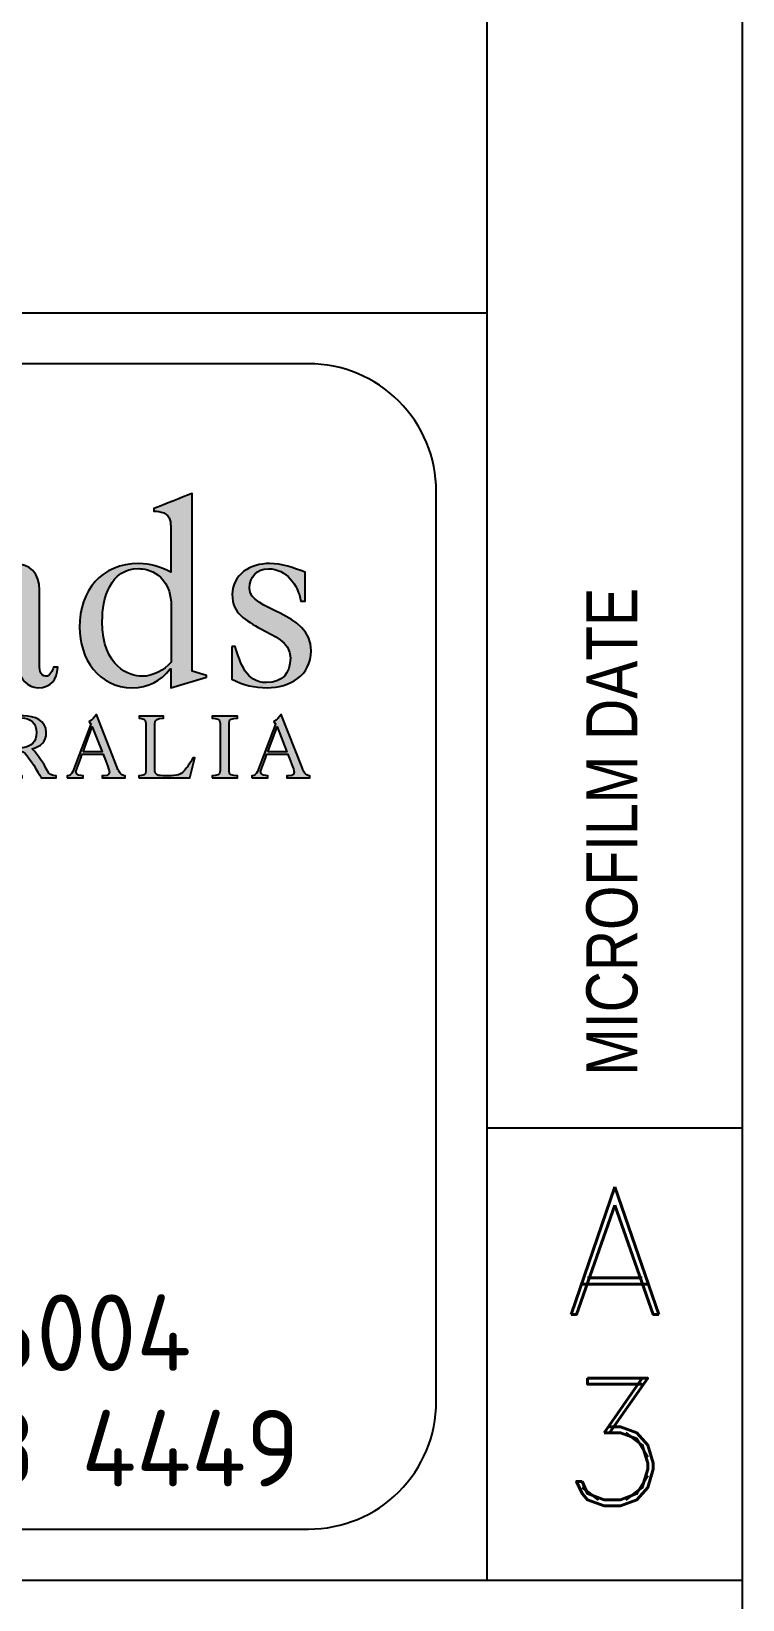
# Model space of a CAD drawing. Extents: x 0 to 1002, y -1330 to 297.
# Drawn here: x 401.57 to 415.5, y 56.62 to 87.36 of the extents above; entities that cross this region are included whole.
import ezdxf
from ezdxf.enums import TextEntityAlignment as Align

# ---------------------------------------------------------------- set-up
doc = ezdxf.new("R2010")
doc.units = 0
doc.header["$LTSCALE"] = 12
doc.header["$MEASUREMENT"] = 0
doc.layers.get('0').update_dxf_attribs({"linetype": 'CONTINUOUS'})
for name, color, linetype in [('TBLK18', 4, 'CONTINUOUS'), ('TBLK25', 1, 'CONTINUOUS'), ('TBLK35', 3, 'CONTINUOUS'), ('TBLK50', 7, 'CONTINUOUS')]:
    doc.layers.add(name, color=color, linetype=linetype)
doc.styles.add('HELVL', font='helvl.shx')
doc.styles.add('ISO', font='iso3098b.shx')
doc.styles.add('ROMAND', font='romand')

# ---------------------------------------------------------------- blocks, each defined once
blk = doc.blocks.new('A3BBLK')
at = {"layer": 'TBLK50'}
blk.add_line((415.5, 4.5), (415.5, 292.5), dxfattribs=at)
blk = doc.blocks.new('MR logo')
at = {"layer": 'TBLK18'}
h = blk.add_hatch(color=256, dxfattribs=at)
edge = h.paths.add_edge_path(flags=16)
edge.add_spline(control_points=[(45.623, -9.558), (45.623, -8.212), (44.68, -8.03), (44.347, -8.03), (44.347, -8.03), (43.227, -8.03), (42.919, -9.193), (42.919, -10.099), (42.919, -10.099), (42.919, -11.917), (44.013, -12.25), (44.472, -12.25), (44.472, -12.25), (44.925, -12.25), (45.321, -12.017), (45.623, -11.697), (45.623, -11.697), (45.623, -11.697), (45.623, -9.558), (45.623, -9.558)], knot_values=[0, 0, 0, 0, 0.2, 0.2, 0.2, 0.2, 0.4, 0.4, 0.4, 0.4, 0.6, 0.6, 0.6, 0.6, 0.8, 0.8, 0.8, 0.8, 1, 1, 1, 1], degree=3, periodic=0)
edge = h.paths.add_edge_path()
edge.add_spline(control_points=[(45.601, -6.471), (45.601, -6.226), (45.607, -5.975), (45.33, -5.849), (45.33, -5.849), (45.192, -5.786), (45.085, -5.773), (44.934, -5.773), (44.934, -5.773), (44.934, -5.773), (44.934, -5.679), (44.934, -5.679), (44.934, -5.679), (45.45, -5.497), (45.928, -5.258), (46.443, -5.088), (46.443, -5.088), (46.443, -5.088), (46.443, -12.044), (46.443, -12.044), (46.443, -12.044), (46.443, -12.044), (47.003, -12.213), (47.003, -12.213), (47.003, -12.213), (47.003, -12.213), (47.003, -12.289), (47.003, -12.289), (47.003, -12.289), (47.003, -12.289), (45.601, -12.698), (45.601, -12.698), (45.601, -12.698), (45.601, -12.698), (45.601, -11.962), (45.601, -11.962), (45.601, -11.962), (45.601, -11.962), (45.576, -11.962), (45.576, -11.962), (45.576, -11.962), (45.211, -12.44), (44.72, -12.698), (44.098, -12.698), (44.098, -12.698), (42.771, -12.698), (42.028, -11.553), (42.028, -10.32), (42.028, -10.32), (42.028, -8.893), (42.884, -7.83), (44.355, -7.83), (44.355, -7.83), (44.783, -7.83), (45.198, -7.968), (45.601, -8.163), (45.601, -8.163), (45.601, -8.163), (45.601, -6.471), (45.601, -6.471)], knot_values=[0, 0, 0, 0, 0.066667, 0.066667, 0.066667, 0.066667, 0.133333, 0.133333, 0.133333, 0.133333, 0.2, 0.2, 0.2, 0.2, 0.266667, 0.266667, 0.266667, 0.266667, 0.333333, 0.333333, 0.333333, 0.333333, 0.4, 0.4, 0.4, 0.4, 0.466667, 0.466667, 0.466667, 0.466667, 0.533333, 0.533333, 0.533333, 0.533333, 0.6, 0.6, 0.6, 0.6, 0.666667, 0.666667, 0.666667, 0.666667, 0.733333, 0.733333, 0.733333, 0.733333, 0.8, 0.8, 0.8, 0.8, 0.866667, 0.866667, 0.866667, 0.866667, 0.933333, 0.933333, 0.933333, 0.933333, 1, 1, 1, 1], degree=3, periodic=0)
h = blk.add_hatch(color=256, dxfattribs=at)
edge = h.paths.add_edge_path(flags=16)
edge.add_spline(control_points=[(39.645, -10.107), (39.167, -10.32), (37.922, -10.673), (37.922, -11.339), (37.922, -11.339), (37.922, -11.779), (38.242, -12.144), (38.695, -12.144), (38.695, -12.144), (39.098, -12.144), (39.337, -11.962), (39.645, -11.723), (39.645, -11.723), (39.645, -11.723), (39.645, -10.107), (39.645, -10.107)], knot_values=[0, 0, 0, 0, 0.25, 0.25, 0.25, 0.25, 0.5, 0.5, 0.5, 0.5, 0.75, 0.75, 0.75, 0.75, 1, 1, 1, 1], degree=3, periodic=0)
edge = h.paths.add_edge_path()
edge.add_spline(control_points=[(39.645, -8.698), (39.645, -8.27), (39.381, -8.144), (38.984, -8.144), (38.984, -8.144), (38.594, -8.144), (38.041, -8.377), (38.041, -8.66), (38.041, -8.66), (38.041, -8.723), (38.047, -8.786), (38.047, -8.893), (38.047, -8.893), (38.047, -9.302), (37.966, -9.591), (37.5, -9.591), (37.5, -9.591), (37.311, -9.591), (37.179, -9.396), (37.179, -9.226), (37.179, -9.226), (37.179, -8.987), (37.343, -8.767), (37.569, -8.572), (37.569, -8.572), (38.047, -8.163), (38.821, -7.83), (39.456, -7.83), (39.456, -7.83), (40.11, -7.83), (40.462, -8.226), (40.462, -8.874), (40.462, -8.874), (40.462, -8.874), (40.462, -11.742), (40.462, -11.742), (40.462, -11.742), (40.462, -11.924), (40.462, -12.251), (40.708, -12.251), (40.708, -12.251), (40.877, -12.251), (40.978, -12.025), (41.01, -11.886), (41.01, -11.886), (41.01, -11.886), (41.179, -11.886), (41.179, -11.886), (41.179, -11.886), (41.129, -12.402), (40.915, -12.698), (40.4, -12.698), (40.4, -12.698), (40.003, -12.698), (39.67, -12.333), (39.657, -11.962), (39.657, -11.962), (39.154, -12.333), (38.808, -12.698), (38.148, -12.698), (38.148, -12.698), (37.651, -12.698), (37.192, -12.302), (37.192, -11.786), (37.192, -11.786), (37.192, -10.61), (38.777, -10.245), (39.645, -9.868), (39.645, -9.868), (39.645, -9.868), (39.645, -8.698), (39.645, -8.698)], knot_values=[0, 0, 0, 0, 0.055556, 0.055556, 0.055556, 0.055556, 0.111111, 0.111111, 0.111111, 0.111111, 0.166667, 0.166667, 0.166667, 0.166667, 0.222222, 0.222222, 0.222222, 0.222222, 0.277778, 0.277778, 0.277778, 0.277778, 0.333333, 0.333333, 0.333333, 0.333333, 0.388889, 0.388889, 0.388889, 0.388889, 0.444444, 0.444444, 0.444444, 0.444444, 0.5, 0.5, 0.5, 0.5, 0.555556, 0.555556, 0.555556, 0.555556, 0.611111, 0.611111, 0.611111, 0.611111, 0.666667, 0.666667, 0.666667, 0.666667, 0.722222, 0.722222, 0.722222, 0.722222, 0.777778, 0.777778, 0.777778, 0.777778, 0.833333, 0.833333, 0.833333, 0.833333, 0.888889, 0.888889, 0.888889, 0.888889, 0.944444, 0.944444, 0.944444, 0.944444, 1, 1, 1, 1], degree=3, periodic=0)
h = blk.add_hatch(color=256, dxfattribs=at)
edge = h.paths.add_edge_path()
edge.add_spline(control_points=[(47.997, -11.088), (47.997, -11.088), (48.129, -11.088), (48.129, -11.088), (48.129, -11.088), (48.324, -11.723), (48.538, -12.497), (49.349, -12.497), (49.349, -12.497), (49.972, -12.497), (50.286, -12.144), (50.286, -11.528), (50.286, -11.528), (50.286, -10.874), (49.62, -10.673), (49.135, -10.396), (49.135, -10.396), (48.538, -10.05), (48.009, -9.792), (48.009, -9.044), (48.009, -9.044), (48.009, -8.239), (48.752, -7.83), (49.469, -7.83), (49.469, -7.83), (49.953, -7.83), (50.425, -8.006), (50.871, -8.163), (50.871, -8.163), (50.871, -8.163), (50.871, -9.302), (50.871, -9.302), (50.871, -9.302), (50.871, -9.302), (50.701, -9.302), (50.701, -9.302), (50.701, -9.302), (50.576, -8.66), (50.142, -8.037), (49.425, -8.037), (49.425, -8.037), (48.978, -8.037), (48.689, -8.358), (48.689, -8.798), (48.689, -8.798), (48.689, -9.717), (51.097, -9.685), (51.097, -11.251), (51.097, -11.251), (51.097, -12.226), (50.248, -12.698), (49.374, -12.698), (49.374, -12.698), (48.89, -12.698), (48.431, -12.603), (47.997, -12.358), (47.997, -12.358), (47.997, -12.358), (47.997, -11.088), (47.997, -11.088)], knot_values=[0, 0, 0, 0, 0.066667, 0.066667, 0.066667, 0.066667, 0.133333, 0.133333, 0.133333, 0.133333, 0.2, 0.2, 0.2, 0.2, 0.266667, 0.266667, 0.266667, 0.266667, 0.333333, 0.333333, 0.333333, 0.333333, 0.4, 0.4, 0.4, 0.4, 0.466667, 0.466667, 0.466667, 0.466667, 0.533333, 0.533333, 0.533333, 0.533333, 0.6, 0.6, 0.6, 0.6, 0.666667, 0.666667, 0.666667, 0.666667, 0.733333, 0.733333, 0.733333, 0.733333, 0.8, 0.8, 0.8, 0.8, 0.866667, 0.866667, 0.866667, 0.866667, 0.933333, 0.933333, 0.933333, 0.933333, 1, 1, 1, 1], degree=3, periodic=0)
h = blk.add_hatch(color=256, dxfattribs=at)
edge = h.paths.add_edge_path()
edge.add_spline(control_points=[(38.884, -13.817), (39.198, -13.817), (39.519, -13.805), (39.833, -13.805), (39.833, -13.805), (40.255, -13.805), (40.727, -13.968), (40.727, -14.459), (40.727, -14.459), (40.727, -14.823), (40.5, -14.993), (40.179, -15.1), (40.179, -15.1), (40.4, -15.333), (40.632, -15.666), (40.771, -15.956), (40.771, -15.956), (40.833, -16.088), (40.947, -16.151), (41.11, -16.151), (41.11, -16.151), (41.11, -16.151), (41.11, -16.226), (41.11, -16.226), (41.11, -16.226), (41.11, -16.226), (40.532, -16.226), (40.532, -16.226), (40.532, -16.226), (40.381, -15.974), (40.104, -15.496), (39.896, -15.276), (39.896, -15.276), (39.789, -15.163), (39.632, -15.144), (39.481, -15.138), (39.481, -15.138), (39.481, -15.138), (39.481, -15.956), (39.481, -15.956), (39.481, -15.956), (39.481, -16.132), (39.563, -16.151), (39.777, -16.151), (39.777, -16.151), (39.777, -16.151), (39.777, -16.226), (39.777, -16.226), (39.777, -16.226), (39.777, -16.226), (38.871, -16.226), (38.871, -16.226), (38.871, -16.226), (38.871, -16.226), (38.871, -16.151), (38.871, -16.151), (38.871, -16.151), (39.066, -16.151), (39.142, -16.132), (39.129, -15.956), (39.129, -15.956), (39.129, -15.956), (39.129, -14.088), (39.129, -14.088), (39.129, -14.088), (39.129, -13.912), (39.047, -13.893), (38.884, -13.893), (38.884, -13.893), (38.884, -13.893), (38.884, -13.817), (38.884, -13.817)], knot_values=[0, 0, 0, 0, 0.055556, 0.055556, 0.055556, 0.055556, 0.111111, 0.111111, 0.111111, 0.111111, 0.166667, 0.166667, 0.166667, 0.166667, 0.222222, 0.222222, 0.222222, 0.222222, 0.277778, 0.277778, 0.277778, 0.277778, 0.333333, 0.333333, 0.333333, 0.333333, 0.388889, 0.388889, 0.388889, 0.388889, 0.444444, 0.444444, 0.444444, 0.444444, 0.5, 0.5, 0.5, 0.5, 0.555556, 0.555556, 0.555556, 0.555556, 0.611111, 0.611111, 0.611111, 0.611111, 0.666667, 0.666667, 0.666667, 0.666667, 0.722222, 0.722222, 0.722222, 0.722222, 0.777778, 0.777778, 0.777778, 0.777778, 0.833333, 0.833333, 0.833333, 0.833333, 0.888889, 0.888889, 0.888889, 0.888889, 0.944444, 0.944444, 0.944444, 0.944444, 1, 1, 1, 1], degree=3, periodic=0)
edge = h.paths.add_edge_path(flags=16)
edge.add_spline(control_points=[(40.343, -14.459), (40.343, -14.1), (40.11, -13.88), (39.745, -13.88), (39.745, -13.88), (39.569, -13.88), (39.481, -13.905), (39.481, -14.088), (39.481, -14.088), (39.481, -14.088), (39.481, -15.063), (39.481, -15.063), (39.481, -15.063), (39.588, -15.063), (39.689, -15.056), (39.796, -15.05), (39.796, -15.05), (40.154, -15.018), (40.343, -14.811), (40.343, -14.459)], knot_values=[0, 0, 0, 0, 0.2, 0.2, 0.2, 0.2, 0.4, 0.4, 0.4, 0.4, 0.6, 0.6, 0.6, 0.6, 0.8, 0.8, 0.8, 0.8, 1, 1, 1, 1], degree=3, periodic=0)
h = blk.add_hatch(color=256, dxfattribs=at)
edge = h.paths.add_edge_path(flags=16)
edge.add_spline(control_points=[(42.167, -15.213), (42.167, -15.213), (42.921, -15.213), (42.921, -15.213), (42.921, -15.213), (42.921, -15.213), (42.525, -14.232), (42.525, -14.232), (42.525, -14.232), (42.525, -14.232), (42.167, -15.213), (42.167, -15.213)], knot_values=[0, 0, 0, 0, 0.333333, 0.333333, 0.333333, 0.333333, 0.666667, 0.666667, 0.666667, 0.666667, 1, 1, 1, 1], degree=3, periodic=0)
edge = h.paths.add_edge_path()
edge.add_spline(control_points=[(41.544, -16.226), (41.544, -16.226), (41.544, -16.151), (41.544, -16.151), (41.544, -16.151), (41.645, -16.144), (41.733, -16.075), (41.764, -15.981), (41.764, -15.981), (41.764, -15.981), (42.475, -14.132), (42.475, -14.132), (42.475, -14.132), (42.475, -14.132), (42.412, -14.025), (42.412, -14.025), (42.412, -14.025), (42.525, -13.962), (42.613, -13.855), (42.695, -13.754), (42.695, -13.754), (42.695, -13.754), (43.506, -15.83), (43.506, -15.83), (43.506, -15.83), (43.588, -16.031), (43.626, -16.119), (43.815, -16.151), (43.815, -16.151), (43.815, -16.151), (43.815, -16.226), (43.815, -16.226), (43.815, -16.226), (43.815, -16.226), (42.909, -16.226), (42.909, -16.226), (42.909, -16.226), (42.909, -16.226), (42.909, -16.151), (42.909, -16.151), (42.909, -16.151), (43.01, -16.151), (43.198, -16.151), (43.198, -16.012), (43.198, -16.012), (43.198, -15.912), (43.003, -15.465), (42.959, -15.308), (42.959, -15.308), (42.959, -15.308), (42.129, -15.308), (42.129, -15.308), (42.129, -15.308), (42.091, -15.434), (41.89, -15.912), (41.89, -16), (41.89, -16), (41.89, -16.138), (42.072, -16.138), (42.173, -16.151), (42.173, -16.151), (42.173, -16.151), (42.173, -16.226), (42.173, -16.226), (42.173, -16.226), (42.173, -16.226), (41.544, -16.226), (41.544, -16.226)], knot_values=[0, 0, 0, 0, 0.058824, 0.058824, 0.058824, 0.058824, 0.117647, 0.117647, 0.117647, 0.117647, 0.176471, 0.176471, 0.176471, 0.176471, 0.235294, 0.235294, 0.235294, 0.235294, 0.294118, 0.294118, 0.294118, 0.294118, 0.352941, 0.352941, 0.352941, 0.352941, 0.411765, 0.411765, 0.411765, 0.411765, 0.470588, 0.470588, 0.470588, 0.470588, 0.529412, 0.529412, 0.529412, 0.529412, 0.588235, 0.588235, 0.588235, 0.588235, 0.647059, 0.647059, 0.647059, 0.647059, 0.705882, 0.705882, 0.705882, 0.705882, 0.764706, 0.764706, 0.764706, 0.764706, 0.823529, 0.823529, 0.823529, 0.823529, 0.882353, 0.882353, 0.882353, 0.882353, 0.941176, 0.941176, 0.941176, 0.941176, 1, 1, 1, 1], degree=3, periodic=0)
h = blk.add_hatch(color=256, dxfattribs=at)
edge = h.paths.add_edge_path()
edge.add_spline(control_points=[(44.349, -16.226), (44.349, -16.226), (44.349, -16.151), (44.349, -16.151), (44.349, -16.151), (44.544, -16.151), (44.626, -16.132), (44.626, -15.956), (44.626, -15.956), (44.626, -15.956), (44.626, -14.088), (44.626, -14.088), (44.626, -14.088), (44.626, -13.912), (44.5, -13.893), (44.362, -13.893), (44.362, -13.893), (44.362, -13.893), (44.362, -13.817), (44.362, -13.817), (44.362, -13.817), (44.362, -13.817), (45.311, -13.817), (45.311, -13.817), (45.311, -13.817), (45.311, -13.817), (45.311, -13.893), (45.311, -13.893), (45.311, -13.893), (45.072, -13.893), (44.978, -13.949), (44.978, -14.125), (44.978, -14.125), (44.978, -14.125), (44.978, -15.874), (44.978, -15.874), (44.978, -15.874), (44.978, -16.144), (45.066, -16.151), (45.406, -16.151), (45.406, -16.151), (45.544, -16.151), (45.695, -16.151), (45.833, -16.125), (45.833, -16.125), (46.022, -16.094), (46.116, -15.987), (46.223, -15.842), (46.223, -15.842), (46.311, -15.717), (46.393, -15.585), (46.475, -15.446), (46.475, -15.446), (46.475, -15.446), (46.544, -15.446), (46.544, -15.446), (46.544, -15.446), (46.544, -15.446), (46.349, -16.226), (46.349, -16.226), (46.349, -16.226), (46.349, -16.226), (44.349, -16.226), (44.349, -16.226)], knot_values=[0, 0, 0, 0, 0.0625, 0.0625, 0.0625, 0.0625, 0.125, 0.125, 0.125, 0.125, 0.1875, 0.1875, 0.1875, 0.1875, 0.25, 0.25, 0.25, 0.25, 0.3125, 0.3125, 0.3125, 0.3125, 0.375, 0.375, 0.375, 0.375, 0.4375, 0.4375, 0.4375, 0.4375, 0.5, 0.5, 0.5, 0.5, 0.5625, 0.5625, 0.5625, 0.5625, 0.625, 0.625, 0.625, 0.625, 0.6875, 0.6875, 0.6875, 0.6875, 0.75, 0.75, 0.75, 0.75, 0.8125, 0.8125, 0.8125, 0.8125, 0.875, 0.875, 0.875, 0.875, 0.9375, 0.9375, 0.9375, 0.9375, 1, 1, 1, 1], degree=3, periodic=0)
h = blk.add_hatch(color=256, dxfattribs=at)
edge = h.paths.add_edge_path()
edge.add_spline(control_points=[(47.217, -16.226), (47.217, -16.226), (47.217, -16.151), (47.217, -16.151), (47.217, -16.151), (47.406, -16.151), (47.531, -16.132), (47.531, -15.956), (47.531, -15.956), (47.531, -15.956), (47.531, -14.088), (47.531, -14.088), (47.531, -14.088), (47.531, -13.912), (47.406, -13.893), (47.217, -13.893), (47.217, -13.893), (47.217, -13.893), (47.217, -13.817), (47.217, -13.817), (47.217, -13.817), (47.217, -13.817), (48.211, -13.817), (48.211, -13.817), (48.211, -13.817), (48.211, -13.817), (48.211, -13.893), (48.211, -13.893), (48.211, -13.893), (48.009, -13.893), (47.884, -13.912), (47.884, -14.088), (47.884, -14.088), (47.884, -14.088), (47.884, -15.956), (47.884, -15.956), (47.884, -15.956), (47.884, -16.132), (48.009, -16.151), (48.211, -16.151), (48.211, -16.151), (48.211, -16.151), (48.211, -16.226), (48.211, -16.226), (48.211, -16.226), (48.211, -16.226), (47.217, -16.226), (47.217, -16.226)], knot_values=[0, 0, 0, 0, 0.083333, 0.083333, 0.083333, 0.083333, 0.166667, 0.166667, 0.166667, 0.166667, 0.25, 0.25, 0.25, 0.25, 0.333333, 0.333333, 0.333333, 0.333333, 0.416667, 0.416667, 0.416667, 0.416667, 0.5, 0.5, 0.5, 0.5, 0.583333, 0.583333, 0.583333, 0.583333, 0.666667, 0.666667, 0.666667, 0.666667, 0.75, 0.75, 0.75, 0.75, 0.833333, 0.833333, 0.833333, 0.833333, 0.916667, 0.916667, 0.916667, 0.916667, 1, 1, 1, 1], degree=3, periodic=0)
h = blk.add_hatch(color=256, dxfattribs=at)
edge = h.paths.add_edge_path()
edge.add_spline(control_points=[(48.777, -16.226), (48.777, -16.226), (48.777, -16.151), (48.777, -16.151), (48.777, -16.151), (48.877, -16.144), (48.965, -16.075), (48.997, -15.981), (48.997, -15.981), (48.997, -15.981), (49.708, -14.132), (49.708, -14.132), (49.708, -14.132), (49.708, -14.132), (49.645, -14.025), (49.645, -14.025), (49.645, -14.025), (49.764, -13.962), (49.846, -13.855), (49.928, -13.754), (49.928, -13.754), (49.928, -13.754), (50.745, -15.83), (50.745, -15.83), (50.745, -15.83), (50.821, -16.031), (50.865, -16.119), (51.053, -16.151), (51.053, -16.151), (51.053, -16.151), (51.053, -16.226), (51.053, -16.226), (51.053, -16.226), (51.053, -16.226), (50.142, -16.226), (50.142, -16.226), (50.142, -16.226), (50.142, -16.226), (50.142, -16.151), (50.142, -16.151), (50.142, -16.151), (50.248, -16.151), (50.437, -16.151), (50.437, -16.012), (50.437, -16.012), (50.437, -15.912), (50.242, -15.465), (50.192, -15.308), (50.192, -15.308), (50.192, -15.308), (49.362, -15.308), (49.362, -15.308), (49.362, -15.308), (49.324, -15.434), (49.123, -15.912), (49.123, -16), (49.123, -16), (49.123, -16.138), (49.311, -16.138), (49.406, -16.151), (49.406, -16.151), (49.406, -16.151), (49.406, -16.226), (49.406, -16.226), (49.406, -16.226), (49.406, -16.226), (48.777, -16.226), (48.777, -16.226)], knot_values=[0, 0, 0, 0, 0.058824, 0.058824, 0.058824, 0.058824, 0.117647, 0.117647, 0.117647, 0.117647, 0.176471, 0.176471, 0.176471, 0.176471, 0.235294, 0.235294, 0.235294, 0.235294, 0.294118, 0.294118, 0.294118, 0.294118, 0.352941, 0.352941, 0.352941, 0.352941, 0.411765, 0.411765, 0.411765, 0.411765, 0.470588, 0.470588, 0.470588, 0.470588, 0.529412, 0.529412, 0.529412, 0.529412, 0.588235, 0.588235, 0.588235, 0.588235, 0.647059, 0.647059, 0.647059, 0.647059, 0.705882, 0.705882, 0.705882, 0.705882, 0.764706, 0.764706, 0.764706, 0.764706, 0.823529, 0.823529, 0.823529, 0.823529, 0.882353, 0.882353, 0.882353, 0.882353, 0.941176, 0.941176, 0.941176, 0.941176, 1, 1, 1, 1], degree=3, periodic=0)
edge = h.paths.add_edge_path(flags=16)
edge.add_spline(control_points=[(49.399, -15.213), (49.399, -15.213), (50.154, -15.213), (50.154, -15.213), (50.154, -15.213), (50.154, -15.213), (49.764, -14.232), (49.764, -14.232), (49.764, -14.232), (49.764, -14.232), (49.399, -15.213), (49.399, -15.213)], knot_values=[0, 0, 0, 0, 0.333333, 0.333333, 0.333333, 0.333333, 0.666667, 0.666667, 0.666667, 0.666667, 1, 1, 1, 1], degree=3, periodic=0)
for points, knots in [([(45.601, -6.471), (45.601, -6.226), (45.607, -5.975), (45.33, -5.849), (45.33, -5.849), (45.192, -5.786), (45.085, -5.773), (44.934, -5.773), (44.934, -5.773), (44.934, -5.773), (44.934, -5.679), (44.934, -5.679), (44.934, -5.679), (45.45, -5.497), (45.928, -5.258), (46.443, -5.088), (46.443, -5.088), (46.443, -5.088), (46.443, -12.044), (46.443, -12.044), (46.443, -12.044), (46.443, -12.044), (47.003, -12.213), (47.003, -12.213), (47.003, -12.213), (47.003, -12.213), (47.003, -12.289), (47.003, -12.289), (47.003, -12.289), (47.003, -12.289), (45.601, -12.698), (45.601, -12.698), (45.601, -12.698), (45.601, -12.698), (45.601, -11.962), (45.601, -11.962), (45.601, -11.962), (45.601, -11.962), (45.576, -11.962), (45.576, -11.962), (45.576, -11.962), (45.211, -12.44), (44.72, -12.698), (44.098, -12.698), (44.098, -12.698), (42.771, -12.698), (42.028, -11.553), (42.028, -10.32), (42.028, -10.32), (42.028, -8.893), (42.884, -7.83), (44.355, -7.83), (44.355, -7.83), (44.783, -7.83), (45.198, -7.968), (45.601, -8.163), (45.601, -8.163), (45.601, -8.163), (45.601, -6.471), (45.601, -6.471)], [0, 0, 0, 0, 0.066667, 0.066667, 0.066667, 0.066667, 0.133333, 0.133333, 0.133333, 0.133333, 0.2, 0.2, 0.2, 0.2, 0.266667, 0.266667, 0.266667, 0.266667, 0.333333, 0.333333, 0.333333, 0.333333, 0.4, 0.4, 0.4, 0.4, 0.466667, 0.466667, 0.466667, 0.466667, 0.533333, 0.533333, 0.533333, 0.533333, 0.6, 0.6, 0.6, 0.6, 0.666667, 0.666667, 0.666667, 0.666667, 0.733333, 0.733333, 0.733333, 0.733333, 0.8, 0.8, 0.8, 0.8, 0.866667, 0.866667, 0.866667, 0.866667, 0.933333, 0.933333, 0.933333, 0.933333, 1, 1, 1, 1]), ([(39.645, -8.698), (39.645, -8.27), (39.381, -8.144), (38.984, -8.144), (38.984, -8.144), (38.594, -8.144), (38.041, -8.377), (38.041, -8.66), (38.041, -8.66), (38.041, -8.723), (38.047, -8.786), (38.047, -8.893), (38.047, -8.893), (38.047, -9.302), (37.966, -9.591), (37.5, -9.591), (37.5, -9.591), (37.311, -9.591), (37.179, -9.396), (37.179, -9.226), (37.179, -9.226), (37.179, -8.987), (37.343, -8.767), (37.569, -8.572), (37.569, -8.572), (38.047, -8.163), (38.821, -7.83), (39.456, -7.83), (39.456, -7.83), (40.11, -7.83), (40.462, -8.226), (40.462, -8.874), (40.462, -8.874), (40.462, -8.874), (40.462, -11.742), (40.462, -11.742), (40.462, -11.742), (40.462, -11.924), (40.462, -12.251), (40.708, -12.251), (40.708, -12.251), (40.877, -12.251), (40.978, -12.025), (41.01, -11.886), (41.01, -11.886), (41.01, -11.886), (41.179, -11.886), (41.179, -11.886), (41.179, -11.886), (41.129, -12.402), (40.915, -12.698), (40.4, -12.698), (40.4, -12.698), (40.003, -12.698), (39.67, -12.333), (39.657, -11.962), (39.657, -11.962), (39.154, -12.333), (38.808, -12.698), (38.148, -12.698), (38.148, -12.698), (37.651, -12.698), (37.192, -12.302), (37.192, -11.786), (37.192, -11.786), (37.192, -10.61), (38.777, -10.245), (39.645, -9.868), (39.645, -9.868), (39.645, -9.868), (39.645, -8.698), (39.645, -8.698)], [0, 0, 0, 0, 0.055556, 0.055556, 0.055556, 0.055556, 0.111111, 0.111111, 0.111111, 0.111111, 0.166667, 0.166667, 0.166667, 0.166667, 0.222222, 0.222222, 0.222222, 0.222222, 0.277778, 0.277778, 0.277778, 0.277778, 0.333333, 0.333333, 0.333333, 0.333333, 0.388889, 0.388889, 0.388889, 0.388889, 0.444444, 0.444444, 0.444444, 0.444444, 0.5, 0.5, 0.5, 0.5, 0.555556, 0.555556, 0.555556, 0.555556, 0.611111, 0.611111, 0.611111, 0.611111, 0.666667, 0.666667, 0.666667, 0.666667, 0.722222, 0.722222, 0.722222, 0.722222, 0.777778, 0.777778, 0.777778, 0.777778, 0.833333, 0.833333, 0.833333, 0.833333, 0.888889, 0.888889, 0.888889, 0.888889, 0.944444, 0.944444, 0.944444, 0.944444, 1, 1, 1, 1]), ([(47.997, -11.088), (47.997, -11.088), (48.129, -11.088), (48.129, -11.088), (48.129, -11.088), (48.324, -11.723), (48.538, -12.497), (49.349, -12.497), (49.349, -12.497), (49.972, -12.497), (50.286, -12.144), (50.286, -11.528), (50.286, -11.528), (50.286, -10.874), (49.62, -10.673), (49.135, -10.396), (49.135, -10.396), (48.538, -10.05), (48.009, -9.792), (48.009, -9.044), (48.009, -9.044), (48.009, -8.239), (48.752, -7.83), (49.469, -7.83), (49.469, -7.83), (49.953, -7.83), (50.425, -8.006), (50.871, -8.163), (50.871, -8.163), (50.871, -8.163), (50.871, -9.302), (50.871, -9.302), (50.871, -9.302), (50.871, -9.302), (50.701, -9.302), (50.701, -9.302), (50.701, -9.302), (50.576, -8.66), (50.142, -8.037), (49.425, -8.037), (49.425, -8.037), (48.978, -8.037), (48.689, -8.358), (48.689, -8.798), (48.689, -8.798), (48.689, -9.717), (51.097, -9.685), (51.097, -11.251), (51.097, -11.251), (51.097, -12.226), (50.248, -12.698), (49.374, -12.698), (49.374, -12.698), (48.89, -12.698), (48.431, -12.603), (47.997, -12.358), (47.997, -12.358), (47.997, -12.358), (47.997, -11.088), (47.997, -11.088)], [0, 0, 0, 0, 0.066667, 0.066667, 0.066667, 0.066667, 0.133333, 0.133333, 0.133333, 0.133333, 0.2, 0.2, 0.2, 0.2, 0.266667, 0.266667, 0.266667, 0.266667, 0.333333, 0.333333, 0.333333, 0.333333, 0.4, 0.4, 0.4, 0.4, 0.466667, 0.466667, 0.466667, 0.466667, 0.533333, 0.533333, 0.533333, 0.533333, 0.6, 0.6, 0.6, 0.6, 0.666667, 0.666667, 0.666667, 0.666667, 0.733333, 0.733333, 0.733333, 0.733333, 0.8, 0.8, 0.8, 0.8, 0.866667, 0.866667, 0.866667, 0.866667, 0.933333, 0.933333, 0.933333, 0.933333, 1, 1, 1, 1]), ([(45.623, -9.558), (45.623, -8.212), (44.68, -8.03), (44.347, -8.03), (44.347, -8.03), (43.227, -8.03), (42.919, -9.193), (42.919, -10.099), (42.919, -10.099), (42.919, -11.917), (44.013, -12.25), (44.472, -12.25), (44.472, -12.25), (44.925, -12.25), (45.321, -12.017), (45.623, -11.697), (45.623, -11.697), (45.623, -11.697), (45.623, -9.558), (45.623, -9.558)], [0, 0, 0, 0, 0.2, 0.2, 0.2, 0.2, 0.4, 0.4, 0.4, 0.4, 0.6, 0.6, 0.6, 0.6, 0.8, 0.8, 0.8, 0.8, 1, 1, 1, 1]), ([(38.884, -13.817), (39.198, -13.817), (39.519, -13.805), (39.833, -13.805), (39.833, -13.805), (40.255, -13.805), (40.727, -13.968), (40.727, -14.459), (40.727, -14.459), (40.727, -14.823), (40.5, -14.993), (40.179, -15.1), (40.179, -15.1), (40.4, -15.333), (40.632, -15.666), (40.771, -15.956), (40.771, -15.956), (40.833, -16.088), (40.947, -16.151), (41.11, -16.151), (41.11, -16.151), (41.11, -16.151), (41.11, -16.226), (41.11, -16.226), (41.11, -16.226), (41.11, -16.226), (40.532, -16.226), (40.532, -16.226), (40.532, -16.226), (40.381, -15.974), (40.104, -15.496), (39.896, -15.276), (39.896, -15.276), (39.789, -15.163), (39.632, -15.144), (39.481, -15.138), (39.481, -15.138), (39.481, -15.138), (39.481, -15.956), (39.481, -15.956), (39.481, -15.956), (39.481, -16.132), (39.563, -16.151), (39.777, -16.151), (39.777, -16.151), (39.777, -16.151), (39.777, -16.226), (39.777, -16.226), (39.777, -16.226), (39.777, -16.226), (38.871, -16.226), (38.871, -16.226), (38.871, -16.226), (38.871, -16.226), (38.871, -16.151), (38.871, -16.151), (38.871, -16.151), (39.066, -16.151), (39.142, -16.132), (39.129, -15.956), (39.129, -15.956), (39.129, -15.956), (39.129, -14.088), (39.129, -14.088), (39.129, -14.088), (39.129, -13.912), (39.047, -13.893), (38.884, -13.893), (38.884, -13.893), (38.884, -13.893), (38.884, -13.817), (38.884, -13.817)], [0, 0, 0, 0, 0.055556, 0.055556, 0.055556, 0.055556, 0.111111, 0.111111, 0.111111, 0.111111, 0.166667, 0.166667, 0.166667, 0.166667, 0.222222, 0.222222, 0.222222, 0.222222, 0.277778, 0.277778, 0.277778, 0.277778, 0.333333, 0.333333, 0.333333, 0.333333, 0.388889, 0.388889, 0.388889, 0.388889, 0.444444, 0.444444, 0.444444, 0.444444, 0.5, 0.5, 0.5, 0.5, 0.555556, 0.555556, 0.555556, 0.555556, 0.611111, 0.611111, 0.611111, 0.611111, 0.666667, 0.666667, 0.666667, 0.666667, 0.722222, 0.722222, 0.722222, 0.722222, 0.777778, 0.777778, 0.777778, 0.777778, 0.833333, 0.833333, 0.833333, 0.833333, 0.888889, 0.888889, 0.888889, 0.888889, 0.944444, 0.944444, 0.944444, 0.944444, 1, 1, 1, 1]), ([(40.343, -14.459), (40.343, -14.1), (40.11, -13.88), (39.745, -13.88), (39.745, -13.88), (39.569, -13.88), (39.481, -13.905), (39.481, -14.088), (39.481, -14.088), (39.481, -14.088), (39.481, -15.063), (39.481, -15.063), (39.481, -15.063), (39.588, -15.063), (39.689, -15.056), (39.796, -15.05), (39.796, -15.05), (40.154, -15.018), (40.343, -14.811), (40.343, -14.459)], [0, 0, 0, 0, 0.2, 0.2, 0.2, 0.2, 0.4, 0.4, 0.4, 0.4, 0.6, 0.6, 0.6, 0.6, 0.8, 0.8, 0.8, 0.8, 1, 1, 1, 1]), ([(41.544, -16.226), (41.544, -16.226), (41.544, -16.151), (41.544, -16.151), (41.544, -16.151), (41.645, -16.144), (41.733, -16.075), (41.764, -15.981), (41.764, -15.981), (41.764, -15.981), (42.475, -14.132), (42.475, -14.132), (42.475, -14.132), (42.475, -14.132), (42.412, -14.025), (42.412, -14.025), (42.412, -14.025), (42.525, -13.962), (42.613, -13.855), (42.695, -13.754), (42.695, -13.754), (42.695, -13.754), (43.506, -15.83), (43.506, -15.83), (43.506, -15.83), (43.588, -16.031), (43.626, -16.119), (43.815, -16.151), (43.815, -16.151), (43.815, -16.151), (43.815, -16.226), (43.815, -16.226), (43.815, -16.226), (43.815, -16.226), (42.909, -16.226), (42.909, -16.226), (42.909, -16.226), (42.909, -16.226), (42.909, -16.151), (42.909, -16.151), (42.909, -16.151), (43.01, -16.151), (43.198, -16.151), (43.198, -16.012), (43.198, -16.012), (43.198, -15.912), (43.003, -15.465), (42.959, -15.308), (42.959, -15.308), (42.959, -15.308), (42.129, -15.308), (42.129, -15.308), (42.129, -15.308), (42.091, -15.434), (41.89, -15.912), (41.89, -16), (41.89, -16), (41.89, -16.138), (42.072, -16.138), (42.173, -16.151), (42.173, -16.151), (42.173, -16.151), (42.173, -16.226), (42.173, -16.226), (42.173, -16.226), (42.173, -16.226), (41.544, -16.226), (41.544, -16.226)], [0, 0, 0, 0, 0.058824, 0.058824, 0.058824, 0.058824, 0.117647, 0.117647, 0.117647, 0.117647, 0.176471, 0.176471, 0.176471, 0.176471, 0.235294, 0.235294, 0.235294, 0.235294, 0.294118, 0.294118, 0.294118, 0.294118, 0.352941, 0.352941, 0.352941, 0.352941, 0.411765, 0.411765, 0.411765, 0.411765, 0.470588, 0.470588, 0.470588, 0.470588, 0.529412, 0.529412, 0.529412, 0.529412, 0.588235, 0.588235, 0.588235, 0.588235, 0.647059, 0.647059, 0.647059, 0.647059, 0.705882, 0.705882, 0.705882, 0.705882, 0.764706, 0.764706, 0.764706, 0.764706, 0.823529, 0.823529, 0.823529, 0.823529, 0.882353, 0.882353, 0.882353, 0.882353, 0.941176, 0.941176, 0.941176, 0.941176, 1, 1, 1, 1]), ([(44.349, -16.226), (44.349, -16.226), (44.349, -16.151), (44.349, -16.151), (44.349, -16.151), (44.544, -16.151), (44.626, -16.132), (44.626, -15.956), (44.626, -15.956), (44.626, -15.956), (44.626, -14.088), (44.626, -14.088), (44.626, -14.088), (44.626, -13.912), (44.5, -13.893), (44.362, -13.893), (44.362, -13.893), (44.362, -13.893), (44.362, -13.817), (44.362, -13.817), (44.362, -13.817), (44.362, -13.817), (45.311, -13.817), (45.311, -13.817), (45.311, -13.817), (45.311, -13.817), (45.311, -13.893), (45.311, -13.893), (45.311, -13.893), (45.072, -13.893), (44.978, -13.949), (44.978, -14.125), (44.978, -14.125), (44.978, -14.125), (44.978, -15.874), (44.978, -15.874), (44.978, -15.874), (44.978, -16.144), (45.066, -16.151), (45.406, -16.151), (45.406, -16.151), (45.544, -16.151), (45.695, -16.151), (45.833, -16.125), (45.833, -16.125), (46.022, -16.094), (46.116, -15.987), (46.223, -15.842), (46.223, -15.842), (46.311, -15.717), (46.393, -15.585), (46.475, -15.446), (46.475, -15.446), (46.475, -15.446), (46.544, -15.446), (46.544, -15.446), (46.544, -15.446), (46.544, -15.446), (46.349, -16.226), (46.349, -16.226), (46.349, -16.226), (46.349, -16.226), (44.349, -16.226), (44.349, -16.226)], [0, 0, 0, 0, 0.0625, 0.0625, 0.0625, 0.0625, 0.125, 0.125, 0.125, 0.125, 0.1875, 0.1875, 0.1875, 0.1875, 0.25, 0.25, 0.25, 0.25, 0.3125, 0.3125, 0.3125, 0.3125, 0.375, 0.375, 0.375, 0.375, 0.4375, 0.4375, 0.4375, 0.4375, 0.5, 0.5, 0.5, 0.5, 0.5625, 0.5625, 0.5625, 0.5625, 0.625, 0.625, 0.625, 0.625, 0.6875, 0.6875, 0.6875, 0.6875, 0.75, 0.75, 0.75, 0.75, 0.8125, 0.8125, 0.8125, 0.8125, 0.875, 0.875, 0.875, 0.875, 0.9375, 0.9375, 0.9375, 0.9375, 1, 1, 1, 1]), ([(47.217, -16.226), (47.217, -16.226), (47.217, -16.151), (47.217, -16.151), (47.217, -16.151), (47.406, -16.151), (47.531, -16.132), (47.531, -15.956), (47.531, -15.956), (47.531, -15.956), (47.531, -14.088), (47.531, -14.088), (47.531, -14.088), (47.531, -13.912), (47.406, -13.893), (47.217, -13.893), (47.217, -13.893), (47.217, -13.893), (47.217, -13.817), (47.217, -13.817), (47.217, -13.817), (47.217, -13.817), (48.211, -13.817), (48.211, -13.817), (48.211, -13.817), (48.211, -13.817), (48.211, -13.893), (48.211, -13.893), (48.211, -13.893), (48.009, -13.893), (47.884, -13.912), (47.884, -14.088), (47.884, -14.088), (47.884, -14.088), (47.884, -15.956), (47.884, -15.956), (47.884, -15.956), (47.884, -16.132), (48.009, -16.151), (48.211, -16.151), (48.211, -16.151), (48.211, -16.151), (48.211, -16.226), (48.211, -16.226), (48.211, -16.226), (48.211, -16.226), (47.217, -16.226), (47.217, -16.226)], [0, 0, 0, 0, 0.083333, 0.083333, 0.083333, 0.083333, 0.166667, 0.166667, 0.166667, 0.166667, 0.25, 0.25, 0.25, 0.25, 0.333333, 0.333333, 0.333333, 0.333333, 0.416667, 0.416667, 0.416667, 0.416667, 0.5, 0.5, 0.5, 0.5, 0.583333, 0.583333, 0.583333, 0.583333, 0.666667, 0.666667, 0.666667, 0.666667, 0.75, 0.75, 0.75, 0.75, 0.833333, 0.833333, 0.833333, 0.833333, 0.916667, 0.916667, 0.916667, 0.916667, 1, 1, 1, 1]), ([(48.777, -16.226), (48.777, -16.226), (48.777, -16.151), (48.777, -16.151), (48.777, -16.151), (48.877, -16.144), (48.965, -16.075), (48.997, -15.981), (48.997, -15.981), (48.997, -15.981), (49.708, -14.132), (49.708, -14.132), (49.708, -14.132), (49.708, -14.132), (49.645, -14.025), (49.645, -14.025), (49.645, -14.025), (49.764, -13.962), (49.846, -13.855), (49.928, -13.754), (49.928, -13.754), (49.928, -13.754), (50.745, -15.83), (50.745, -15.83), (50.745, -15.83), (50.821, -16.031), (50.865, -16.119), (51.053, -16.151), (51.053, -16.151), (51.053, -16.151), (51.053, -16.226), (51.053, -16.226), (51.053, -16.226), (51.053, -16.226), (50.142, -16.226), (50.142, -16.226), (50.142, -16.226), (50.142, -16.226), (50.142, -16.151), (50.142, -16.151), (50.142, -16.151), (50.248, -16.151), (50.437, -16.151), (50.437, -16.012), (50.437, -16.012), (50.437, -15.912), (50.242, -15.465), (50.192, -15.308), (50.192, -15.308), (50.192, -15.308), (49.362, -15.308), (49.362, -15.308), (49.362, -15.308), (49.324, -15.434), (49.123, -15.912), (49.123, -16), (49.123, -16), (49.123, -16.138), (49.311, -16.138), (49.406, -16.151), (49.406, -16.151), (49.406, -16.151), (49.406, -16.226), (49.406, -16.226), (49.406, -16.226), (49.406, -16.226), (48.777, -16.226), (48.777, -16.226)], [0, 0, 0, 0, 0.058824, 0.058824, 0.058824, 0.058824, 0.117647, 0.117647, 0.117647, 0.117647, 0.176471, 0.176471, 0.176471, 0.176471, 0.235294, 0.235294, 0.235294, 0.235294, 0.294118, 0.294118, 0.294118, 0.294118, 0.352941, 0.352941, 0.352941, 0.352941, 0.411765, 0.411765, 0.411765, 0.411765, 0.470588, 0.470588, 0.470588, 0.470588, 0.529412, 0.529412, 0.529412, 0.529412, 0.588235, 0.588235, 0.588235, 0.588235, 0.647059, 0.647059, 0.647059, 0.647059, 0.705882, 0.705882, 0.705882, 0.705882, 0.764706, 0.764706, 0.764706, 0.764706, 0.823529, 0.823529, 0.823529, 0.823529, 0.882353, 0.882353, 0.882353, 0.882353, 0.941176, 0.941176, 0.941176, 0.941176, 1, 1, 1, 1]), ([(42.167, -15.213), (42.167, -15.213), (42.921, -15.213), (42.921, -15.213), (42.921, -15.213), (42.921, -15.213), (42.525, -14.232), (42.525, -14.232), (42.525, -14.232), (42.525, -14.232), (42.167, -15.213), (42.167, -15.213)], [0, 0, 0, 0, 0.333333, 0.333333, 0.333333, 0.333333, 0.666667, 0.666667, 0.666667, 0.666667, 1, 1, 1, 1]), ([(49.399, -15.213), (49.399, -15.213), (50.154, -15.213), (50.154, -15.213), (50.154, -15.213), (50.154, -15.213), (49.764, -14.232), (49.764, -14.232), (49.764, -14.232), (49.764, -14.232), (49.399, -15.213), (49.399, -15.213)], [0, 0, 0, 0, 0.333333, 0.333333, 0.333333, 0.333333, 0.666667, 0.666667, 0.666667, 0.666667, 1, 1, 1, 1])]:
    blk.add_open_spline(points, degree=3, knots=knots, dxfattribs=at)
blk = doc.blocks.new('title block')
at = {"layer": 'TBLK35'}
for p, q in [((410.5, 57), (410.5, 292.5)), ((352.5, 81.841), (410.5, 81.841)), ((410.5, 65.868), (415.5, 65.868)), ((352.5, 57), (415.5, 57))]:
    blk.add_line(p, q, dxfattribs=at)
at = {"layer": 'TBLK50'}
blk.add_lwpolyline([(407, 80.841), (356, 80.841, 0.414214), (353.5, 78.341), (353.5, 60.5, 0.414214), (356, 58), (407, 58, 0.414214), (409.5, 60.5), (409.5, 78.341, 0.414214)], format="xyb", close=True, dxfattribs=at)
blk.add_blockref('A3BBLK', (0, 0))
at = {"xscale": 0.5000004146344864, "yscale": 0.5000004146344864, "zscale": 0.5000004146344864}
blk.add_blockref('MR logo', (381.5, 80.841), dxfattribs=at)
at = {"layer": 'TBLK18', "style": 'HELVL', "width": 0.8}
blk.add_text('MICROFILM DATE', height=1, rotation=90, dxfattribs=at).set_placement((413.439, 66.888))
at = {"layer": 'TBLK18', "style": 'ISO'}
blk.add_attdef('MR_DIRECTORATE', text='', height=1.5, dxfattribs=at).set_placement((381.5, 67.119), align=Align.CENTER)
for tag, p in [('STREET_NAME', (355.514, 61.1)), ('SUBURB_POSTCODE', (388.488, 61.1)), ('TELEPHONE_NO.', (368.306, 58.836)), ('FAX_NO.', (393.555, 58.836))]:
    blk.add_attdef(tag, p, '', height=1.5, dxfattribs=at)
at = {"layer": 'TBLK25', "style": 'ISO'}
for tag, height, p in [('MR_BRANCH', 2, (381.5, 64.199)), ('ROAD_SECTION', 1.75, (384.5, 29.162)), ('SLK', 1.75, (384.5, 26.108)), ('CHAINAGE', 1.75, (384.5, 19.205))]:
    blk.add_attdef(tag, text='', height=height, dxfattribs=at).set_placement(p, align=Align.CENTER)
for tag, p, height in [('FILE_NUMBER', (371.773, 53.237), 2.5), ('DESIGNED_/_DRAWN', (371.773, 48.487), 2), ('VERIFIED', (371.773, 43.487), 2), ('APPROVED', (371.773, 38.487), 2), ('LOCAL_AUTHORITY', (370.48, 16.733), 1.25)]:
    blk.add_attdef(tag, p, '', height=height, dxfattribs=at)
at = {"layer": 'TBLK35', "style": 'ROMAND'}
for s, p in [('A', (413, 62.209)), ('3', (413, 58.458))]:
    blk.add_text(s, height=2.5, dxfattribs=at).set_placement(p, align=Align.CENTER)
at = {"layer": 'TBLK35', "style": 'ISO', "width": 0.9}
for tag, p in [('ROAD_PROJECT&NUMBER', (384.5, 32.231)), ('DRAWING_DESCRIPTION', (384.5, 22.288))]:
    blk.add_attdef(tag, text='', height=2.5, dxfattribs=at).set_placement(p, align=Align.CENTER)
at = {"layer": 'TBLK50', "style": 'ISO'}
blk.add_attdef('DRG_NUMBER', (356.803, 6.021), '', height=5, dxfattribs=at)

msp = doc.modelspace()

# ---------------------------------------------------------------- block references
at = {"color": 1}
ref = msp.add_blockref('title block', (0, 0), dxfattribs=at)
ref.add_attrib('SUBURB_POSTCODE', 'EAST PERTH 6004', (388.487601, 61.099808), dxfattribs={"layer": 'TBLK18', "height": 1.5, "style": 'ISO'})
ref.add_attrib('FAX_NO.', '(08) 9323 4449', (393.555163, 58.836075), dxfattribs={"layer": 'TBLK18', "height": 1.5, "style": 'ISO'})

doc.saveas('drawing.dxf')
